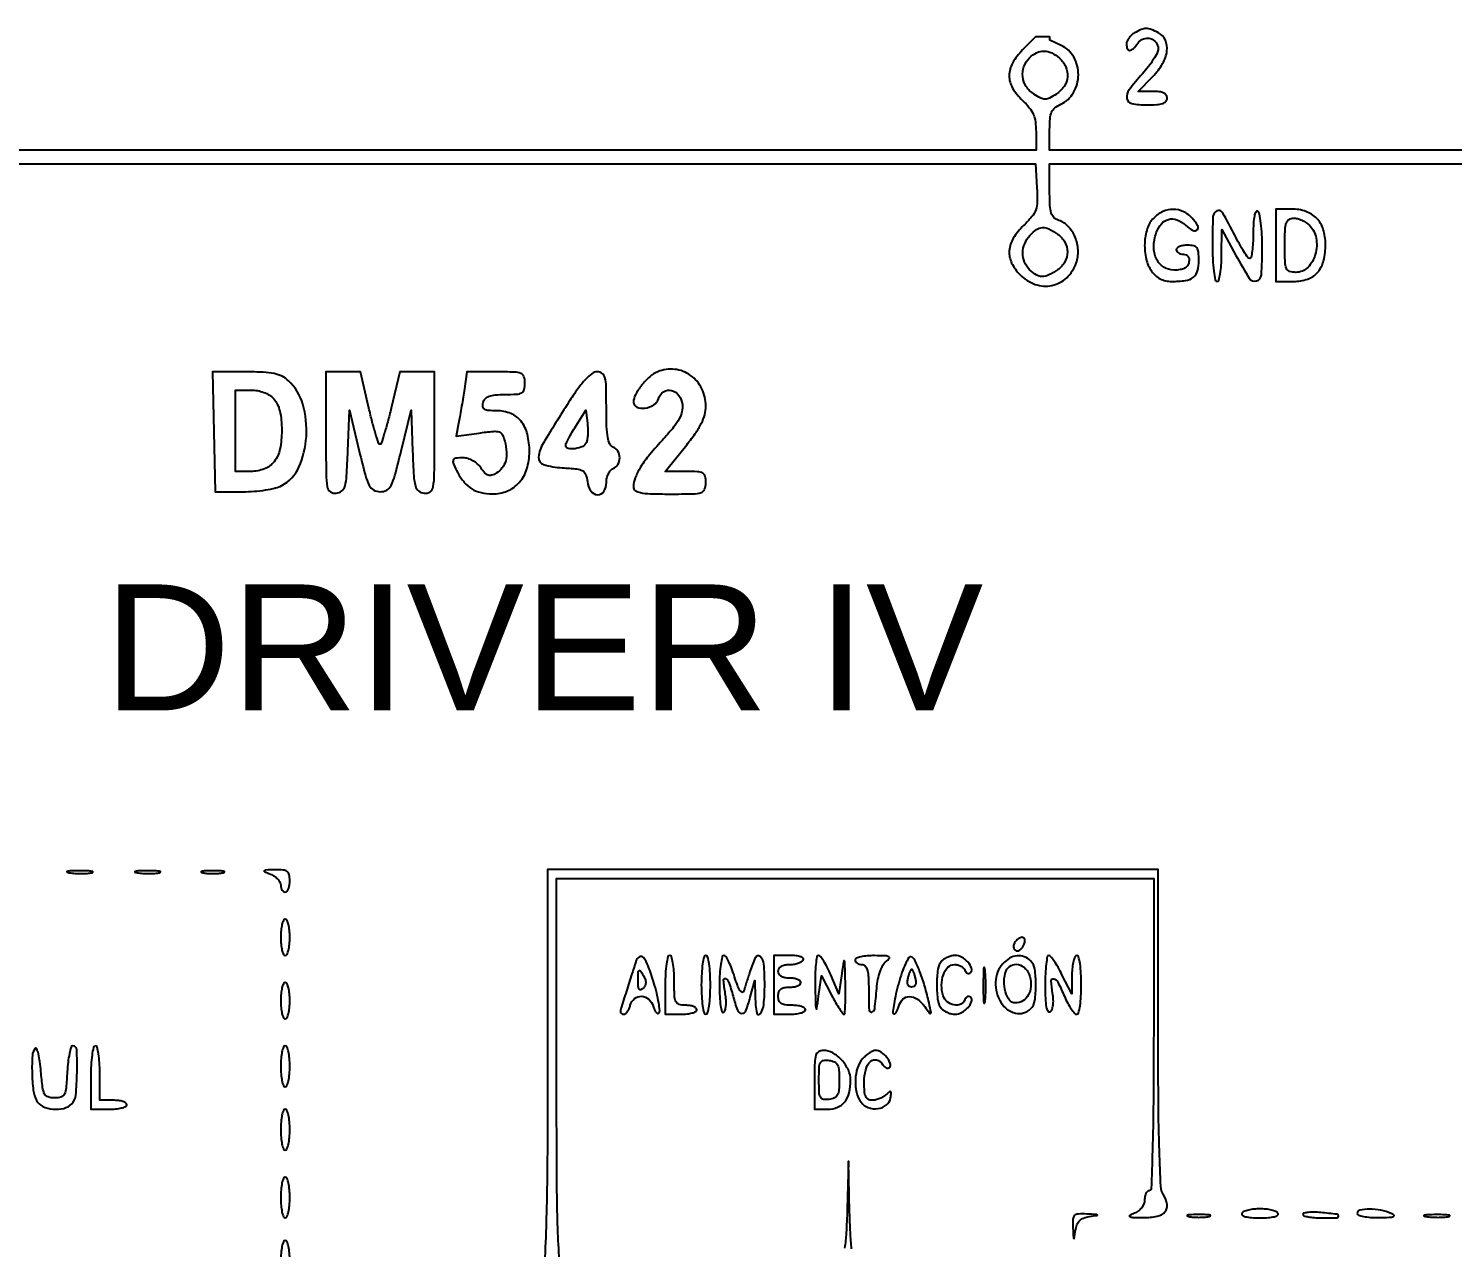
# Model space of a CAD drawing. Header units: millimetres. Extents: x 357084 to 357504, y 509210 to 509507.
# Drawn here: x 357335.46 to 357359.11, y 509455.09 to 509475.32 of the extents above; entities that cross this region are included whole.
import ezdxf

# ---------------------------------------------------------------- set-up
doc = ezdxf.new("R2010")
doc.units = ezdxf.units.MM
doc.styles.get("Standard").update_dxf_attribs({"font": 'arial.ttf'})

msp = doc.modelspace()

# ---------------------------------------------------------------- linework, layer by layer
msp.add_line((357352.189, 509475.185), (357352.419, 509475.185))
for points in [[(357353.826, 509475.246, 0.055942), (357353.775, 509475.209, 0.050884), (357353.733, 509475.16, 0.054217), (357353.704, 509475.108, 0.100292), (357353.694, 509475.061, 0.083831), (357353.708, 509474.982, 0.342828), (357353.746, 509474.957, 0.18138), (357353.804, 509474.985, 0.034233), (357353.882, 509475.076, -0.147038), (357353.976, 509475.148, -0.158345), (357354.092, 509475.153, -0.165931), (357354.184, 509475.089, -0.161471), (357354.22, 509474.982, -0.118689), (357354.204, 509474.916, -0.022847), (357354.143, 509474.808, -0.023163), (357354.058, 509474.687, -0.019542), (357353.957, 509474.566, 0.021853), (357353.737, 509474.3, 0.200601), (357353.7, 509474.158, 0.320917), (357353.781, 509474.074, 0.046052), (357354.032, 509474.05, 0.016668), (357354.195, 509474.056, 0.063857), (357354.295, 509474.076, 0.12648), (357354.35, 509474.111, 0.188641), (357354.37, 509474.163, 0.156845), (357354.354, 509474.213, 0.128116), (357354.311, 509474.248, 0.079908), (357354.238, 509474.269, 0.02997), (357354.13, 509474.276), (357353.89, 509474.276), (357354.13, 509474.523, 0.059425), (357354.293, 509474.737, 0.100981), (357354.366, 509474.949, 0.138599), (357354.339, 509475.126, 0.16608), (357354.225, 509475.249, 0.02898), (357354.106, 509475.304, 0.096286), (357354.022, 509475.32, 0.098711), (357353.939, 509475.303, 0.031359)], [(357352.581, 509474.827, -0.105264), (357352.685, 509474.683, -0.125679), (357352.713, 509474.518, -0.12476), (357352.658, 509474.359, -0.102837), (357352.53, 509474.231, -0.024542), (357352.415, 509474.164, -0.121059), (357352.342, 509474.146, -0.121059), (357352.27, 509474.164, -0.024542), (357352.155, 509474.231, -0.10464), (357352.03, 509474.357, -0.115118), (357351.972, 509474.518, -0.116628), (357351.992, 509474.687, -0.109496), (357352.085, 509474.834, -0.081006), (357352.202, 509474.918, -0.119245), (357352.325, 509474.946, -0.113189), (357352.452, 509474.915, -0.068122)], [(357354.145, 509472.173, 0.120889), (357354.039, 509471.999, 0.066738), (357353.996, 509471.752, 0.065138), (357354.02, 509471.494, 0.097419), (357354.111, 509471.289, 0.061584), (357354.175, 509471.218, 0.062001), (357354.254, 509471.165, 0.060882), (357354.345, 509471.133, 0.055769), (357354.443, 509471.122, 0.033276), (357354.674, 509471.137, 0.130673), (357354.805, 509471.191, 0.167029), (357354.873, 509471.295, 0.064085), (357354.896, 509471.468, 0.022931), (357354.889, 509471.61, 0.136666), (357354.863, 509471.678, 0.186049), (357354.81, 509471.712, 0.050044), (357354.708, 509471.723, 0.038131), (357354.636, 509471.717, 0.057076), (357354.575, 509471.7, 0.074992), (357354.534, 509471.676, 0.226478), (357354.52, 509471.647, 0.154938), (357354.529, 509471.619, 0.097747), (357354.555, 509471.594, 0.080104), (357354.593, 509471.578, 0.06169), (357354.638, 509471.572, -0.099527), (357354.685, 509471.563, -0.140654), (357354.718, 509471.537, -0.127566), (357354.733, 509471.495, -0.074582), (357354.731, 509471.441, -0.111601), (357354.706, 509471.383, -0.112544), (357354.658, 509471.341, -0.08406), (357354.585, 509471.317, -0.038078), (357354.483, 509471.309, -0.142285), (357354.31, 509471.36, -0.140962), (357354.19, 509471.495, -0.11665), (357354.146, 509471.697, -0.07991), (357354.188, 509471.928, -0.090525), (357354.273, 509472.077, -0.155666), (357354.392, 509472.152, -0.156745), (357354.532, 509472.144, -0.092121), (357354.676, 509472.055, 0.052207), (357354.799, 509471.966, 0.353643), (357354.867, 509471.976, 0.329288), (357354.875, 509472.049, 0.050343), (357354.783, 509472.173, 0.099172), (357354.639, 509472.279, 0.110223), (357354.471, 509472.317, 0.107314), (357354.299, 509472.28, 0.089865)], [(357355.121, 509471.729, 0.010478), (357355.126, 509471.486, 0.020296), (357355.142, 509471.292, 0.016788), (357355.165, 509471.147, 0.359532), (357355.196, 509471.122, 0.335314), (357355.226, 509471.144, 0.025001), (357355.25, 509471.249, 0.026666), (357355.267, 509471.388, 0.016354), (357355.273, 509471.554), (357355.275, 509471.985), (357355.509, 509471.554, 0.016804), (357355.732, 509471.174, 0.333865), (357355.851, 509471.129, 0.316124), (357355.933, 509471.231, 0.015908), (357355.947, 509471.681, 0.012539), (357355.942, 509471.898, 0.018327), (357355.925, 509472.089, 0.014001), (357355.902, 509472.242, 0.21256), (357355.872, 509472.286, 0.439638), (357355.841, 509472.277, 0.067066), (357355.817, 509472.208, 0.036506), (357355.802, 509472.087, 0.013434), (357355.797, 509471.915, -0.012677), (357355.793, 509471.755, -0.021172), (357355.78, 509471.621, -0.016728), (357355.763, 509471.518, -0.376088), (357355.741, 509471.501, -0.225384), (357355.71, 509471.518, -0.010577), (357355.644, 509471.617, -0.015714), (357355.568, 509471.743, -0.010475), (357355.49, 509471.891, 0.013236), (357355.29, 509472.263, 0.3841), (357355.196, 509472.294, 0.286192), (357355.13, 509472.198, 0.010039)], [(357356.172, 509471.723), (357356.172, 509471.122), (357356.468, 509471.122, 0.082629), (357356.702, 509471.161, 0.133735), (357356.868, 509471.273, 0.119478), (357356.966, 509471.465, 0.058463), (357356.998, 509471.739, 0.077548), (357356.96, 509471.984, 0.114918), (357356.85, 509472.169, 0.117665), (357356.671, 509472.283, 0.08396), (357356.435, 509472.323), (357356.172, 509472.323)], [(357352.551, 509471.906, -0.113622), (357352.67, 509471.774, -0.127494), (357352.712, 509471.61, -0.127494), (357352.67, 509471.445, -0.113622), (357352.551, 509471.314, -0.039632), (357352.407, 509471.229, -0.114228), (357352.295, 509471.203, -0.133388), (357352.193, 509471.231, -0.063235), (357352.085, 509471.315, -0.10024), (357352.001, 509471.442, -0.099518), (357351.972, 509471.593, -0.095846), (357352.004, 509471.747, -0.085798), (357352.091, 509471.886, -0.054337), (357352.2, 509471.982, -0.144416), (357352.297, 509472.016, -0.126875), (357352.405, 509471.993, -0.037671)], [(357356.73, 509472.055, -0.152978), (357356.843, 509471.84, -0.114266), (357356.829, 509471.571, -0.125547), (357356.703, 509471.354, -0.201234), (357356.508, 509471.272, -0.075608), (357356.402, 509471.288, -0.223398), (357356.349, 509471.336, -0.090289), (357356.327, 509471.441, -0.007401), (357356.323, 509471.723, -0.00868), (357356.327, 509471.979, -0.06918), (357356.347, 509472.096, -0.180483), (357356.392, 509472.152, -0.137241), (357356.467, 509472.173, -0.066533), (357356.531, 509472.165, -0.039086), (357356.604, 509472.138, -0.038394), (357356.674, 509472.1, -0.052522)], [(357345.911, 509469.622, 0.08298), (357345.778, 509469.539, 0.044227), (357345.643, 509469.397, 0.044258), (357345.541, 509469.241, 0.124068), (357345.509, 509469.115, 0.30464), (357345.563, 509469.035, 0.132904), (357345.696, 509469.018, 0.103218), (357345.844, 509469.072, 0.179774), (357345.923, 509469.174, -0.169142), (357346.009, 509469.288, -0.210765), (357346.139, 509469.312, -0.177059), (357346.261, 509469.23, -0.130085), (357346.321, 509469.077, -0.086391), (357346.314, 509468.959, -0.067944), (357346.268, 509468.84, -0.046026), (357346.174, 509468.7, -0.015482), (357346.012, 509468.514, 0.013723), (357345.779, 509468.248, 0.033281), (357345.626, 509468.037, 0.046002), (357345.537, 509467.861, 0.094125), (357345.509, 509467.71, 0.243751), (357345.539, 509467.651, 0.105683), (357345.623, 509467.615, 0.041637), (357345.788, 509467.597, 0.006706), (357346.11, 509467.592, 0.004478), (357346.501, 509467.596, 0.071364), (357346.631, 509467.617, 0.227396), (357346.69, 509467.671, 0.093656), (357346.71, 509467.78, 0.058762), (357346.698, 509467.886, 0.210531), (357346.658, 509467.939, 0.114365), (357346.573, 509467.963, 0.012634), (357346.372, 509467.968), (357346.033, 509467.968), (357346.372, 509468.384, 0.015495), (357346.533, 509468.596, 0.037994), (357346.635, 509468.763, 0.051219), (357346.691, 509468.909, 0.066336), (357346.71, 509469.051, 0.1141), (357346.643, 509469.341, 0.124673), (357346.457, 509469.562, 0.128652), (357346.193, 509469.662, 0.125809)], [(357338.541, 509468.625), (357338.562, 509467.63), (357339.021, 509467.63, 0.019728), (357339.21, 509467.638, 0.019149), (357339.401, 509467.66, 0.019464), (357339.566, 509467.693, 0.064447), (357339.67, 509467.732, 0.167319), (357339.953, 509468.037, 0.088437), (357340.077, 509468.545, 0.085272), (357340.019, 509469.082, 0.13683), (357339.78, 509469.473, 0.073799), (357339.674, 509469.547, 0.062926), (357339.545, 509469.591, 0.040049), (357339.362, 509469.613, 0.010971), (357339.072, 509469.62), (357338.521, 509469.62)], [(357340.402, 509468.601, 0.002097), (357340.405, 509467.924, 0.039976), (357340.424, 509467.714, 0.194335), (357340.476, 509467.63, 0.196445), (357340.571, 509467.606, 0.132229), (357340.666, 509467.646, 0.159425), (357340.719, 509467.726, 0.053578), (357340.746, 509467.89, 0.00479), (357340.766, 509468.306), (357340.792, 509468.982), (357340.955, 509468.306, 0.005545), (357341.058, 509467.899, 0.054065), (357341.122, 509467.734, 0.14754), (357341.196, 509467.658, 0.128016), (357341.303, 509467.63, 0.128016), (357341.411, 509467.658, 0.14754), (357341.485, 509467.734, 0.054065), (357341.548, 509467.899, 0.005545), (357341.651, 509468.306), (357341.815, 509468.982), (357341.841, 509468.306, 0.00479), (357341.861, 509467.89, 0.053578), (357341.888, 509467.726, 0.159425), (357341.941, 509467.646, 0.132229), (357342.036, 509467.606, 0.196445), (357342.131, 509467.63, 0.194335), (357342.183, 509467.714, 0.039976), (357342.202, 509467.924, 0.002097), (357342.205, 509468.601), (357342.205, 509469.62), (357341.917, 509469.62), (357341.63, 509469.62), (357341.487, 509469.019, -0.006675), (357341.428, 509468.789, -0.010815), (357341.372, 509468.595, -0.004721), (357341.32, 509468.434, -0.322552), (357341.298, 509468.418, -0.324993), (357341.276, 509468.434, -0.004761), (357341.226, 509468.595, -0.010873), (357341.172, 509468.789, -0.006705), (357341.116, 509469.019), (357340.978, 509469.62), (357340.69, 509469.62), (357340.402, 509469.62)], [(357342.695, 509469.301, -0.002298), (357342.674, 509469.163, -0.00176), (357342.649, 509469.012, -0.001779), (357342.625, 509468.871, -0.004214), (357342.606, 509468.767), (357342.565, 509468.552), (357342.945, 509468.605, -0.009528), (357343.182, 509468.633, -0.102082), (357343.277, 509468.622, -0.200968), (357343.332, 509468.576, -0.055867), (357343.372, 509468.468, -0.044191), (357343.401, 509468.288, -0.082913), (357343.387, 509468.141, -0.100211), (357343.329, 509468.026, -0.09244), (357343.23, 509467.938, -0.056662), (357343.154, 509467.903, -0.161712), (357343.096, 509467.904, -0.130658), (357343.043, 509467.939, -0.031892), (357342.977, 509468.024, 0.061463), (357342.919, 509468.09, 0.051524), (357342.844, 509468.144, 0.053011), (357342.762, 509468.181, 0.077825), (357342.684, 509468.193, 0.029401), (357342.557, 509468.186, 0.282708), (357342.516, 509468.154, 0.19754), (357342.519, 509468.093, 0.015108), (357342.592, 509467.944, 0.052695), (357342.699, 509467.786, 0.081022), (357342.824, 509467.679, 0.081287), (357342.977, 509467.617, 0.053389), (357343.165, 509467.595, 0.10097), (357343.415, 509467.643, 0.114413), (357343.612, 509467.784, 0.105535), (357343.738, 509468.009, 0.075562), (357343.782, 509468.294, 0.059167), (357343.747, 509468.586, 0.109691), (357343.642, 509468.8, 0.127832), (357343.471, 509468.928, 0.097511), (357343.239, 509468.974, -0.018183), (357343.101, 509468.979, -0.117006), (357343.034, 509469, -0.233249), (357343.008, 509469.041, -0.093102), (357343.013, 509469.109, -0.121959), (357343.048, 509469.174, -0.119178), (357343.11, 509469.216, -0.070017), (357343.212, 509469.238, -0.018875), (357343.377, 509469.244, 0.013387), (357343.572, 509469.25, 0.11672), (357343.655, 509469.274, 0.20847), (357343.694, 509469.327, 0.057656), (357343.706, 509469.432, 0.07702), (357343.69, 509469.54, 0.226657), (357343.64, 509469.594, 0.086634), (357343.53, 509469.616, 0.006522), (357343.225, 509469.62), (357342.743, 509469.62)], [(357344.432, 509469.113, 0.005991), (357344.012, 509468.44, 0.112609), (357343.934, 509468.205, 0.359649), (357344.017, 509468.082, 0.057485), (357344.326, 509468.028, -0.011259), (357344.565, 509468.009, -0.100087), (357344.665, 509467.978, -0.183206), (357344.716, 509467.917, -0.057535), (357344.744, 509467.799, 0.120203), (357344.801, 509467.644, 0.235597), (357344.913, 509467.58, 0.275454), (357345.017, 509467.635, 0.137826), (357345.058, 509467.782, -0.055002), (357345.067, 509467.858, -0.057561), (357345.091, 509467.929, -0.06413), (357345.128, 509467.985, -0.125259), (357345.171, 509468.016, 0.17019), (357345.25, 509468.083, 0.133304), (357345.28, 509468.193, 0.133304), (357345.25, 509468.303, 0.17019), (357345.171, 509468.37, -0.196231), (357345.116, 509468.422, -0.064281), (357345.082, 509468.531, -0.034962), (357345.063, 509468.712, -0.008188), (357345.058, 509469.017, 0.005304), (357345.054, 509469.379, 0.055961), (357345.035, 509469.526, 0.177311), (357344.989, 509469.594, 0.157283), (357344.908, 509469.62, 0.159378), (357344.821, 509469.592, 0.046318), (357344.715, 509469.497, 0.033041), (357344.588, 509469.343, 0.012864)], [(357339.536, 509469.173, -0.074037), (357339.595, 509469.084, -0.048467), (357339.636, 509468.968, -0.03942), (357339.661, 509468.823, -0.022163), (357339.669, 509468.644, -0.048624), (357339.639, 509468.337, -0.115191), (357339.545, 509468.129, -0.141013), (357339.384, 509468.01, -0.089577), (357339.152, 509467.968), (357338.9, 509467.968), (357338.9, 509468.644), (357338.9, 509469.319), (357339.152, 509469.319, -0.044361), (357339.264, 509469.309, -0.047018), (357339.371, 509469.28, -0.049954), (357339.464, 509469.233, -0.067683)], [(357344.728, 509468.45, -0.195608), (357344.666, 509468.383, -0.07215), (357344.54, 509468.345, -0.086782), (357344.424, 509468.349, -0.357436), (357344.383, 509468.4, -0.110892), (357344.391, 509468.434, -0.009191), (357344.432, 509468.517, -0.011923), (357344.486, 509468.614, -0.008912), (357344.55, 509468.719), (357344.718, 509468.982), (357344.743, 509468.769, -0.021874), (357344.75, 509468.679, -0.020005), (357344.749, 509468.587, -0.020466), (357344.742, 509468.505, -0.05944)], [(357336.142, 509461.305, 0.022548), (357336.233, 509461.296, 0.015659), (357336.338, 509461.293, 0.015827), (357336.438, 509461.296, 0.031163), (357336.517, 509461.306, 0.248898), (357336.532, 509461.318, 0.49082), (357336.525, 509461.329, 0.030832), (357336.445, 509461.336, 0.00738), (357336.31, 509461.338, 0.006817), (357336.175, 509461.336, 0.040183), (357336.105, 509461.328, 0.720633), (357336.104, 509461.317, 0.075924)], [(357337.268, 509461.305, 0.022548), (357337.36, 509461.296, 0.015659), (357337.464, 509461.293, 0.015827), (357337.564, 509461.296, 0.031163), (357337.644, 509461.306, 0.248898), (357337.658, 509461.318, 0.49082), (357337.652, 509461.329, 0.030832), (357337.571, 509461.336, 0.00738), (357337.436, 509461.338, 0.006817), (357337.302, 509461.336, 0.040183), (357337.232, 509461.328, 0.720633), (357337.23, 509461.317, 0.075924)], [(357338.356, 509461.306, 0.029693), (357338.433, 509461.296, 0.017887), (357338.525, 509461.293, 0.017887), (357338.617, 509461.296, 0.029693), (357338.694, 509461.306, 0.142433), (357338.717, 509461.318, 0.611425), (357338.714, 509461.329, 0.039503), (357338.646, 509461.337, 0.008087), (357338.525, 509461.339, 0.008087), (357338.404, 509461.337, 0.039503), (357338.336, 509461.329, 0.611425), (357338.333, 509461.318, 0.142433)], [(357339.482, 509461.282, -0.05432), (357339.547, 509461.247, -0.056546), (357339.602, 509461.2, -0.062859), (357339.639, 509461.148, -0.124258), (357339.651, 509461.099, 0.063424), (357339.657, 509461.055, 0.081398), (357339.673, 509461.018, 0.098417), (357339.698, 509460.993, 0.151176), (357339.726, 509460.984, 0.226478), (357339.755, 509460.998, 0.074992), (357339.779, 509461.039, 0.057076), (357339.796, 509461.1, 0.038131), (357339.802, 509461.172, 0.047982), (357339.792, 509461.273, 0.186024), (357339.759, 509461.326, 0.14218), (357339.693, 509461.351, 0.024478), (357339.557, 509461.355, 0.003296), (357339.405, 509461.351, 0.186193), (357339.379, 509461.34, 0.532672), (357339.382, 509461.324, 0.008153)], [(357339.651, 509460.233, 0.023598), (357339.657, 509460.118, 0.037669), (357339.673, 509460.021, 0.04382), (357339.697, 509459.951, 0.295869), (357339.726, 509459.933, 0.295869), (357339.756, 509459.951, 0.04382), (357339.779, 509460.021, 0.037669), (357339.796, 509460.118, 0.023598), (357339.802, 509460.233, 0.023598), (357339.796, 509460.348, 0.037669), (357339.779, 509460.445, 0.04382), (357339.756, 509460.514, 0.295869), (357339.726, 509460.533, 0.295869), (357339.697, 509460.514, 0.04382), (357339.673, 509460.445, 0.037669), (357339.657, 509460.348, 0.023598)], [(357351.867, 509460.183, 0.091378), (357351.829, 509460.127, 0.130128), (357351.819, 509460.068, 0.180985), (357351.84, 509460.025, 0.191777), (357351.884, 509460.008, 0.13875), (357351.913, 509460.016, 0.061199), (357351.944, 509460.041, 0.053891), (357351.973, 509460.077, 0.048303), (357351.994, 509460.12, 0.096999), (357352.006, 509460.189, 0.280386), (357351.981, 509460.229, 0.235886), (357351.93, 509460.228, 0.0791)], [(357345.55, 509459.839, -0.002418), (357345.533, 509459.782, -0.000326), (357345.495, 509459.664, -0.000376), (357345.45, 509459.523, -0.000317), (357345.403, 509459.375, 0.001596), (357345.309, 509459.081, 0.044912), (357345.292, 509459.003, 0.278017), (357345.307, 509458.97, 0.154065), (357345.35, 509458.956, 0.181596), (357345.378, 509458.967, 0.059916), (357345.408, 509459, 0.050447), (357345.436, 509459.049, 0.038887), (357345.455, 509459.106, -0.160335), (357345.526, 509459.216, -0.181942), (357345.645, 509459.255, -0.173531), (357345.764, 509459.207, -0.147796), (357345.835, 509459.091, 0.036107), (357345.855, 509459.031, 0.075891), (357345.881, 509458.989, 0.142813), (357345.907, 509458.972, 0.27828), (357345.931, 509458.978, 0.226606), (357345.945, 509459.019, 0.014829), (357345.928, 509459.147, 0.019195), (357345.895, 509459.305, 0.012987), (357345.847, 509459.481, 0.016073), (357345.753, 509459.759, 0.083819), (357345.673, 509459.897, 0.366226), (357345.606, 509459.909, 0.188974)], [(357346.034, 509459.444), (357346.034, 509458.956), (357346.297, 509458.956, 0.027026), (357346.398, 509458.962, 0.042582), (357346.483, 509458.978, 0.052312), (357346.543, 509459.002, 0.277684), (357346.56, 509459.031, 0.226478), (357346.546, 509459.06, 0.074992), (357346.505, 509459.084, 0.057076), (357346.444, 509459.101, 0.038131), (357346.372, 509459.106, -0.067911), (357346.265, 509459.121, -0.221767), (357346.212, 509459.167, -0.098356), (357346.189, 509459.264, -0.008616), (357346.185, 509459.519, 0.017105), (357346.179, 509459.678, 0.027868), (357346.163, 509459.811, 0.026982), (357346.139, 509459.911, 0.332234), (357346.11, 509459.933, 0.345347), (357346.079, 509459.909, 0.022017), (357346.056, 509459.792, 0.024301), (357346.04, 509459.635, 0.013867)], [(357346.635, 509459.444, 0.013867), (357346.641, 509459.254, 0.024301), (357346.657, 509459.097, 0.022017), (357346.68, 509458.98, 0.345347), (357346.71, 509458.956, 0.345347), (357346.74, 509458.98, 0.022017), (357346.764, 509459.097, 0.024301), (357346.78, 509459.254, 0.013867), (357346.785, 509459.444, 0.013867), (357346.78, 509459.635, 0.024301), (357346.764, 509459.792, 0.022017), (357346.74, 509459.909, 0.345347), (357346.71, 509459.933, 0.345347), (357346.68, 509459.909, 0.022017), (357346.657, 509459.792, 0.024301), (357346.641, 509459.635, 0.013867)], [(357346.936, 509459.44, 0.012165), (357346.94, 509459.246, 0.026571), (357346.955, 509459.099, 0.033923), (357346.977, 509459.002, 0.493524), (357347.006, 509458.991, 0.194891), (357347.03, 509459.024, 0.039173), (357347.043, 509459.098, 0.036053), (357347.045, 509459.192, 0.026863), (357347.033, 509459.296, -0.015091), (357347.004, 509459.52, -0.535895), (357347.038, 509459.549, -0.245823), (357347.09, 509459.497, -0.011776), (357347.161, 509459.257, 0.022751), (357347.235, 509459.023, 0.295974), (357347.305, 509458.971, 0.329916), (357347.374, 509459.015, 0.025567), (357347.446, 509459.238), (357347.521, 509459.519), (357347.529, 509459.238, 0.035187), (357347.554, 509458.978, 0.660453), (357347.613, 509458.964, 0.138594), (357347.672, 509459.12, 0.021935), (357347.687, 509459.451, 0.019322), (357347.673, 509459.79, 0.196321), (357347.612, 509459.913, 0.494513), (357347.532, 509459.897, 0.039314), (357347.441, 509459.665, -0.001941), (357347.413, 509459.572, -0.001727), (357347.382, 509459.476, -0.001733), (357347.354, 509459.39, -0.005351), (357347.335, 509459.332, -0.440264), (357347.31, 509459.321, -0.152233), (357347.276, 509459.351, -0.046844), (357347.234, 509459.439, -0.015526), (357347.188, 509459.576, 0.017548), (357347.142, 509459.712, 0.026342), (357347.091, 509459.828, 0.024345), (357347.043, 509459.914, 0.257098), (357347.008, 509459.933, 0.350381), (357346.98, 509459.91, 0.018991), (357346.957, 509459.788, 0.022811), (357346.941, 509459.629, 0.013891)], [(357347.837, 509459.444), (357347.837, 509458.956), (357348.1, 509458.956, 0.027026), (357348.2, 509458.962, 0.042582), (357348.285, 509458.978, 0.052312), (357348.345, 509459.002, 0.277684), (357348.362, 509459.031, 0.254951), (357348.347, 509459.06, 0.06271), (357348.296, 509459.084, 0.048861), (357348.223, 509459.101, 0.031626), (357348.137, 509459.106, -0.030703), (357348.024, 509459.113, -0.116834), (357347.959, 509459.138, -0.166173), (357347.924, 509459.183, -0.081208), (357347.912, 509459.257, -0.07578), (357347.923, 509459.327, -0.149477), (357347.954, 509459.373, -0.124434), (357348.011, 509459.399, -0.044917), (357348.1, 509459.407, 0.038131), (357348.171, 509459.412, 0.057076), (357348.232, 509459.429, 0.074992), (357348.274, 509459.453, 0.226478), (357348.287, 509459.482, 0.226478), (357348.274, 509459.511, 0.074992), (357348.232, 509459.535, 0.057076), (357348.171, 509459.552, 0.038131), (357348.1, 509459.557, -0.04716), (357348.021, 509459.564, -0.088208), (357347.962, 509459.587, -0.118484), (357347.925, 509459.623, -0.140575), (357347.912, 509459.67, -0.1393), (357347.925, 509459.716, -0.117066), (357347.961, 509459.752, -0.088683), (357348.019, 509459.775, -0.049343), (357348.095, 509459.782, 0.037634), (357348.169, 509459.788, 0.041396), (357348.238, 509459.804, 0.045439), (357348.294, 509459.829, 0.130646), (357348.325, 509459.857, 0.336396), (357348.322, 509459.887, 0.125298), (357348.284, 509459.912, 0.059005), (357348.21, 509459.928, 0.023007), (357348.104, 509459.933), (357347.837, 509459.933)], [(357348.524, 509459.426, 0.00093), (357348.532, 509459.1, 0.07576), (357348.541, 509459.05, 0.785879), (357348.552, 509459.051, 0.003179), (357348.581, 509459.257), (357348.628, 509459.595), (357348.797, 509459.275, 0.008237), (357348.864, 509459.153, 0.012755), (357348.927, 509459.05, 0.007033), (357348.982, 509458.967, 0.247671), (357349.002, 509458.956, 0.394374), (357349.016, 509458.97, 0.004859), (357349.024, 509459.105, 0.011096), (357349.029, 509459.269, 0.00666), (357349.027, 509459.463, 0.000893), (357349.019, 509459.794, 0.078706), (357349.01, 509459.842, 0.778894), (357348.999, 509459.841, 0.003033), (357348.967, 509459.632), (357348.919, 509459.294), (357348.783, 509459.613, 0.016589), (357348.726, 509459.736, 0.024293), (357348.667, 509459.839, 0.021622), (357348.613, 509459.916, 0.233528), (357348.58, 509459.933, 0.364653), (357348.554, 509459.911, 0.015688), (357348.536, 509459.784, 0.020512), (357348.524, 509459.62, 0.012397)], [(357349.188, 509459.857, 0.148195), (357349.197, 509459.829, 0.098894), (357349.222, 509459.804, 0.082425), (357349.258, 509459.788, 0.064853), (357349.301, 509459.782, -0.215034), (357349.355, 509459.758, -0.116723), (357349.39, 509459.693, -0.053167), (357349.409, 509459.57, -0.011576), (357349.414, 509459.357, 0.009117), (357349.42, 509459.028, 0.468008), (357349.464, 509458.994, 0.319587), (357349.513, 509459.047, 0.008321), (357349.547, 509459.386, -0.026408), (357349.567, 509459.536, -0.036098), (357349.603, 509459.667, -0.041498), (357349.648, 509459.771, -0.105683), (357349.702, 509459.832, 0.059628), (357349.754, 509459.883, 0.478963), (357349.748, 509459.911, 0.108361), (357349.688, 509459.926, 0.00681), (357349.508, 509459.93, 0.022194), (357349.385, 509459.926, 0.035693), (357349.282, 509459.91, 0.040441), (357349.208, 509459.886, 0.305269)], [(357349.912, 509459.474, 0.010432), (357349.866, 509459.294, 0.015733), (357349.834, 509459.135, 0.010496), (357349.815, 509459.004, 0.231491), (357349.827, 509458.969, 0.333342), (357349.847, 509458.966, 0.113327), (357349.87, 509458.987, 0.060976), (357349.894, 509459.03, 0.029609), (357349.914, 509459.091, -0.137923), (357349.981, 509459.207, -0.196062), (357350.091, 509459.251, -0.153926), (357350.222, 509459.208, -0.082632), (357350.343, 509459.088, 0.002781), (357350.428, 509458.971, 0.421946), (357350.442, 509458.969, 0.286343), (357350.449, 509458.986, 0.002034), (357350.415, 509459.144, 0.017143), (357350.346, 509459.419, 0.022872), (357350.263, 509459.663, 0.019782), (357350.179, 509459.855, 0.201957), (357350.115, 509459.911, 0.35459), (357350.079, 509459.898, 0.023508), (357350.025, 509459.793, 0.025621), (357349.966, 509459.65, 0.015466)], [(357350.186, 509459.557, -0.048265), (357350.197, 509459.494, -0.11018), (357350.189, 509459.447, -0.159863), (357350.165, 509459.418, -0.141083), (357350.127, 509459.407, -0.141083), (357350.089, 509459.418, -0.159863), (357350.065, 509459.447, -0.11018), (357350.058, 509459.494, -0.048265), (357350.068, 509459.557, -0.011694), (357350.084, 509459.615, -0.018384), (357350.101, 509459.663, -0.012941), (357350.118, 509459.701, -0.293778), (357350.127, 509459.707, -0.293778), (357350.137, 509459.701, -0.012941), (357350.153, 509459.663, -0.018384), (357350.17, 509459.615, -0.011694)], [(357350.63, 509459.842, 0.161292), (357350.562, 509459.706, 0.036451), (357350.543, 509459.444, 0.036451), (357350.562, 509459.183, 0.161292), (357350.63, 509459.046, 0.058676), (357350.674, 509459.012, 0.038987), (357350.731, 509458.983, 0.039045), (357350.792, 509458.963, 0.059819), (357350.846, 509458.956, 0.128531), (357350.957, 509458.985, 0.080699), (357351.063, 509459.069, 0.099553), (357351.122, 509459.167, 0.298807), (357351.104, 509459.24, 0.131406), (357351.079, 509459.253, 0.15914), (357351.053, 509459.251, 0.130241), (357351.029, 509459.232, 0.076562), (357351.012, 509459.2, -0.202024), (357350.943, 509459.126, -0.151124), (357350.831, 509459.111, -0.130617), (357350.718, 509459.163, -0.144593), (357350.651, 509459.262, -0.077565), (357350.624, 509459.441, -0.084882), (357350.654, 509459.613, -0.106046), (357350.73, 509459.737, -0.204576), (357350.836, 509459.782, -0.06117), (357350.893, 509459.775, -0.06146), (357350.946, 509459.755, -0.067454), (357350.988, 509459.724, -0.117653), (357351.012, 509459.688, 0.076562), (357351.029, 509459.657, 0.130241), (357351.053, 509459.638, 0.15914), (357351.079, 509459.636, 0.131406), (357351.104, 509459.649, 0.298807), (357351.122, 509459.721, 0.099553), (357351.063, 509459.82, 0.080699), (357350.957, 509459.904, 0.128531), (357350.846, 509459.933, 0.059819), (357350.792, 509459.926, 0.039045), (357350.731, 509459.906, 0.038987), (357350.674, 509459.877, 0.058676)], [(357351.316, 509459.444, 0.004873), (357351.317, 509459.256, 0.021409), (357351.324, 509459.144, 0.613017), (357351.335, 509459.14, 0.180442), (357351.345, 509459.161, 0.02012), (357351.355, 509459.274, 0.010546), (357351.358, 509459.416, 0.010474), (357351.355, 509459.561, 0.015806), (357351.346, 509459.687, 0.062969), (357351.335, 509459.734, 0.78507), (357351.325, 509459.732, 0.026082), (357351.318, 509459.633, 0.004587)], [(357351.641, 509459.795, 0.180069), (357351.519, 509459.491, 0.144806), (357351.612, 509459.148, 0.197498), (357351.85, 509458.976, 0.261727), (357352.102, 509459.046, 0.161292), (357352.171, 509459.183, 0.036451), (357352.19, 509459.444, 0.036451), (357352.171, 509459.706, 0.161292), (357352.102, 509459.842, 0.105388), (357351.997, 509459.911, 0.117375), (357351.876, 509459.927, 0.107241), (357351.753, 509459.887, 0.076635)], [(357352.089, 509459.583, -0.077355), (357352.105, 509459.416, -0.111172), (357352.063, 509459.273, -0.132117), (357351.972, 509459.179, -0.135724), (357351.846, 509459.144, -0.236597), (357351.751, 509459.192, -0.091944), (357351.684, 509459.327, -0.075928), (357351.662, 509459.506, -0.084708), (357351.696, 509459.676, -0.183816), (357351.777, 509459.767, -0.179316), (357351.899, 509459.782, -0.148277), (357352.019, 509459.712, -0.126567)], [(357352.342, 509459.44, 0.009663), (357352.347, 509459.216, 0.037063), (357352.362, 509459.078, 0.087195), (357352.389, 509459.008, 0.419742), (357352.426, 509458.999, 0.16719), (357352.457, 509459.036, 0.054253), (357352.474, 509459.107, 0.044794), (357352.479, 509459.199, 0.029912), (357352.468, 509459.304, -0.023621), (357352.444, 509459.512, -0.506376), (357352.485, 509459.546, -0.220519), (357352.553, 509459.492, -0.014015), (357352.662, 509459.257, 0.019725), (357352.718, 509459.142, 0.028052), (357352.777, 509459.045, 0.02725), (357352.831, 509458.973, 0.218882), (357352.868, 509458.956, 0.344824), (357352.898, 509458.98, 0.022372), (357352.922, 509459.097, 0.024454), (357352.938, 509459.253, 0.013826), (357352.943, 509459.444, 0.013867), (357352.938, 509459.635, 0.024301), (357352.922, 509459.792, 0.022017), (357352.898, 509459.909, 0.345347), (357352.868, 509459.933, 0.300322), (357352.839, 509459.913, 0.039749), (357352.814, 509459.839, 0.035407), (357352.796, 509459.736, 0.022182), (357352.788, 509459.613), (357352.784, 509459.294), (357352.623, 509459.613, 0.014092), (357352.558, 509459.736, 0.020744), (357352.492, 509459.839, 0.016822), (357352.434, 509459.917, 0.228523), (357352.403, 509459.933, 0.363556), (357352.379, 509459.913, 0.013545), (357352.36, 509459.788, 0.018965), (357352.347, 509459.629, 0.011492)], [(357339.651, 509459.182, 0.023598), (357339.657, 509459.066, 0.037669), (357339.673, 509458.969, 0.04382), (357339.697, 509458.9, 0.295869), (357339.726, 509458.881, 0.295869), (357339.756, 509458.9, 0.04382), (357339.779, 509458.969, 0.037669), (357339.796, 509459.066, 0.023598), (357339.802, 509459.182, 0.023598), (357339.796, 509459.297, 0.037669), (357339.779, 509459.394, 0.04382), (357339.756, 509459.463, 0.295869), (357339.726, 509459.482, 0.295869), (357339.697, 509459.463, 0.04382), (357339.673, 509459.394, 0.037669), (357339.657, 509459.297, 0.023598)], [(357345.667, 509459.385, -0.113627), (357345.629, 509459.361, -0.358555), (357345.603, 509459.371, -0.117828), (357345.589, 509459.419, -0.016922), (357345.586, 509459.523, -0.006175), (357345.589, 509459.654, -0.18983), (357345.602, 509459.683, -0.471567), (357345.622, 509459.681, -0.016776), (357345.669, 509459.606, -0.04153), (357345.702, 509459.537, -0.092968), (357345.712, 509459.48, -0.112876), (357345.7, 509459.431, -0.081552)], [(357335.577, 509458.388, 0.182834), (357335.528, 509458.275, 0.020007), (357335.523, 509457.987, 0.024097), (357335.544, 509457.696, 0.09282), (357335.599, 509457.525, 0.16151), (357335.701, 509457.428, 0.086366), (357335.87, 509457.382, 0.083939), (357336.05, 509457.395, 0.137026), (357336.182, 509457.469, 0.175066), (357336.249, 509457.613, 0.018161), (357336.27, 509457.99, 0.014806), (357336.266, 509458.367, 0.402634), (357336.201, 509458.431, 0.327985), (357336.172, 509458.409, 0.022258), (357336.144, 509458.304, 0.025011), (357336.121, 509458.164, 0.015483), (357336.107, 509457.999, -0.008709), (357336.088, 509457.735, -0.091807), (357336.06, 509457.631, -0.207966), (357336.003, 509457.583, -0.074507), (357335.897, 509457.567, -0.078076), (357335.79, 509457.584, -0.198766), (357335.732, 509457.633, -0.088533), (357335.699, 509457.74, -0.008931), (357335.671, 509458.006, 0.013038), (357335.653, 509458.17, 0.025909), (357335.628, 509458.299, 0.033726), (357335.602, 509458.383, 0.542111)], [(357336.497, 509457.905), (357336.497, 509457.379), (357336.798, 509457.379, 0.023598), (357336.913, 509457.385, 0.037669), (357337.01, 509457.401, 0.04382), (357337.079, 509457.425, 0.295869), (357337.098, 509457.454, 0.254951), (357337.082, 509457.483, 0.06271), (357337.032, 509457.507, 0.048861), (357336.959, 509457.524, 0.031626), (357336.873, 509457.529), (357336.648, 509457.529), (357336.648, 509457.98, 0.015416), (357336.642, 509458.154, 0.025878), (357336.626, 509458.299, 0.024068), (357336.602, 509458.408, 0.339565), (357336.572, 509458.431, 0.350432), (357336.542, 509458.406, 0.020168), (357336.519, 509458.28, 0.022889), (357336.503, 509458.112, 0.01259)], [(357339.651, 509458.093, 0.020945), (357339.657, 509457.963, 0.033738), (357339.673, 509457.854, 0.036969), (357339.697, 509457.775, 0.31052), (357339.726, 509457.755, 0.31052), (357339.756, 509457.775, 0.036969), (357339.779, 509457.854, 0.033738), (357339.796, 509457.963, 0.020945), (357339.802, 509458.093, 0.020945), (357339.796, 509458.222, 0.033738), (357339.779, 509458.331, 0.036969), (357339.756, 509458.411, 0.31052), (357339.726, 509458.431, 0.31052), (357339.697, 509458.411, 0.036969), (357339.673, 509458.331, 0.033738), (357339.657, 509458.222, 0.020945)], [(357348.513, 509457.867), (357348.513, 509457.379), (357348.735, 509457.379, 0.098828), (357348.897, 509457.412, 0.128894), (357349.017, 509457.503, 0.109081), (357349.089, 509457.654, 0.057415), (357349.113, 509457.862, 0.109512), (357349.076, 509458.032, 0.07617), (357348.967, 509458.195, 0.07819), (357348.817, 509458.315, 0.130296), (357348.663, 509458.356, 0.134481), (357348.583, 509458.334, 0.186514), (357348.537, 509458.276, 0.067313), (357348.517, 509458.153, 0.007414)], [(357349.313, 509458.218, 0.10887), (357349.227, 509458.068, 0.066438), (357349.193, 509457.867, 0.065894), (357349.212, 509457.661, 0.101498), (357349.287, 509457.499, 0.147644), (357349.407, 509457.408, 0.12327), (357349.567, 509457.391, 0.133458), (357349.707, 509457.451, 0.183469), (357349.777, 509457.567, 0.014458), (357349.789, 509457.646, 0.259658), (357349.779, 509457.669, 0.352769), (357349.758, 509457.669, 0.020983), (357349.706, 509457.623, -0.057941), (357349.659, 509457.587, -0.037969), (357349.598, 509457.557, -0.037973), (357349.533, 509457.536, -0.058013), (357349.474, 509457.529, -0.121724), (357349.407, 509457.546, -0.168145), (357349.366, 509457.59, -0.087194), (357349.344, 509457.676, -0.018012), (357349.339, 509457.832, -0.063625), (357349.365, 509458.037, -0.138511), (357349.444, 509458.173, -0.268321), (357349.546, 509458.198, -0.185778), (357349.643, 509458.125, 0.059049), (357349.671, 509458.089, 0.093111), (357349.703, 509458.067, 0.126234), (357349.733, 509458.063, 0.175017), (357349.758, 509458.074, 0.298571), (357349.772, 509458.141, 0.077444), (357349.714, 509458.24, 0.069356), (357349.621, 509458.327, 0.153559), (357349.529, 509458.356, 0.105766), (357349.485, 509458.346, 0.036174), (357349.427, 509458.315, 0.03405), (357349.367, 509458.271, 0.033252)], [(357348.926, 509457.867, -0.019116), (357348.919, 509457.703, -0.101285), (357348.895, 509457.617, -0.164128), (357348.845, 509457.569, -0.074836), (357348.757, 509457.543, -0.071445), (357348.663, 509457.543, -0.241106), (357348.614, 509457.578, -0.10971), (357348.592, 509457.66, -0.010782), (357348.588, 509457.867, -0.010782), (357348.592, 509458.075, -0.10971), (357348.614, 509458.157, -0.241106), (357348.663, 509458.192, -0.071445), (357348.757, 509458.192, -0.074836), (357348.845, 509458.165, -0.164128), (357348.895, 509458.117, -0.101285), (357348.919, 509458.031, -0.019116)], [(357339.651, 509457.041, 0.020945), (357339.657, 509456.912, 0.033738), (357339.673, 509456.803, 0.036969), (357339.697, 509456.723, 0.31052), (357339.726, 509456.703, 0.31052), (357339.756, 509456.723, 0.036969), (357339.779, 509456.803, 0.033738), (357339.796, 509456.912, 0.020945), (357339.802, 509457.041, 0.020945), (357339.796, 509457.171, 0.033738), (357339.779, 509457.28, 0.036969), (357339.756, 509457.359, 0.31052), (357339.726, 509457.379, 0.31052), (357339.697, 509457.359, 0.036969), (357339.673, 509457.28, 0.033738), (357339.657, 509457.171, 0.020945)], [(357339.651, 509455.915, 0.020945), (357339.657, 509455.785, 0.033738), (357339.673, 509455.676, 0.036969), (357339.697, 509455.597, 0.31052), (357339.726, 509455.577, 0.31052), (357339.756, 509455.597, 0.036969), (357339.779, 509455.676, 0.033738), (357339.796, 509455.785, 0.020945), (357339.802, 509455.915, 0.020945), (357339.796, 509456.044, 0.033738), (357339.779, 509456.154, 0.036969), (357339.756, 509456.233, 0.31052), (357339.726, 509456.253, 0.31052), (357339.697, 509456.233, 0.036969), (357339.673, 509456.154, 0.033738), (357339.657, 509456.044, 0.020945)], [(357355.609, 509455.652, 0.400129), (357355.616, 509455.621, 0.089468), (357355.669, 509455.597, 0.044569), (357355.768, 509455.582, 0.016707), (357355.91, 509455.577, 0.016707), (357356.051, 509455.582, 0.044569), (357356.15, 509455.597, 0.089468), (357356.203, 509455.621, 0.400129), (357356.21, 509455.652, 0.158284), (357356.176, 509455.681, 0.036095), (357356.103, 509455.705, 0.033884), (357356.01, 509455.722, 0.02738), (357355.91, 509455.727, 0.02738), (357355.809, 509455.722, 0.033884), (357355.717, 509455.705, 0.036095), (357355.643, 509455.681, 0.158284)], [(357357.524, 509455.652, 0.320305), (357357.545, 509455.623, 0.034411), (357357.629, 509455.601, 0.032203), (357357.744, 509455.586, 0.019831), (357357.881, 509455.582, 0.006847), (357358.056, 509455.587, 0.071077), (357358.127, 509455.6, 0.560431), (357358.132, 509455.622, 0.091871), (357358.087, 509455.652, 0.057259), (357357.918, 509455.703, 0.044296), (357357.727, 509455.72, 0.046096), (357357.568, 509455.705, 0.361221)], [(357352.804, 509455.408, 0.001118), (357352.812, 509455.251, 0.185809), (357352.819, 509455.236, 0.612037), (357352.826, 509455.238, 0.001937), (357352.846, 509455.366, -0.052041), (357352.872, 509455.464, -0.106871), (357352.915, 509455.53, -0.106871), (357352.981, 509455.573, -0.052041), (357353.079, 509455.599, 0.001937), (357353.207, 509455.619, 0.612037), (357353.209, 509455.626, 0.185809), (357353.194, 509455.633, 0.001118), (357353.037, 509455.641, 0.022698), (357352.891, 509455.641, 0.187319), (357352.831, 509455.615, 0.187319), (357352.804, 509455.555, 0.022698)], [(357354.727, 509455.599, 0.029693), (357354.804, 509455.589, 0.017887), (357354.896, 509455.586, 0.017887), (357354.988, 509455.589, 0.029693), (357355.065, 509455.599, 0.142433), (357355.088, 509455.611, 0.611425), (357355.085, 509455.622, 0.039503), (357355.017, 509455.63, 0.008087), (357354.896, 509455.632, 0.008087), (357354.775, 509455.63, 0.039503), (357354.707, 509455.622, 0.611425), (357354.703, 509455.611, 0.142433)], [(357356.623, 509455.635, 0.325612), (357356.639, 509455.613, 0.029992), (357356.711, 509455.594, 0.029671), (357356.808, 509455.581, 0.018271), (357356.923, 509455.577, 0.00528), (357357.187, 509455.58, 0.408041), (357357.214, 509455.607, 0.380673), (357357.187, 509455.637, 0.005194), (357356.923, 509455.665, 0.018125), (357356.808, 509455.672, 0.030261), (357356.711, 509455.668, 0.031602), (357356.64, 509455.656, 0.349806)], [(357358.67, 509455.598, 0.022548), (357358.762, 509455.589, 0.015659), (357358.866, 509455.586, 0.015827), (357358.967, 509455.589, 0.031163), (357359.046, 509455.599, 0.248898), (357359.06, 509455.611, 0.49082), (357359.054, 509455.622, 0.030832), (357358.973, 509455.629, 0.00738), (357358.838, 509455.631, 0.006817), (357358.704, 509455.628, 0.040183), (357358.634, 509455.621, 0.720633), (357358.633, 509455.61, 0.075924)], [(357339.651, 509454.864, 0.020945), (357339.657, 509454.734, 0.033738), (357339.673, 509454.625, 0.036969), (357339.697, 509454.546, 0.31052), (357339.726, 509454.526, 0.31052), (357339.756, 509454.546, 0.036969), (357339.779, 509454.625, 0.033738), (357339.796, 509454.734, 0.020945), (357339.802, 509454.864, 0.020945), (357339.796, 509454.993, 0.033738), (357339.779, 509455.102, 0.036969), (357339.756, 509455.181, 0.31052), (357339.726, 509455.202, 0.31052), (357339.697, 509455.181, 0.036969), (357339.673, 509455.102, 0.033738), (357339.657, 509454.993, 0.020945)]]:
    msp.add_lwpolyline(points, format="xyb", close=True)
for points in [[(357352.189, 509475.185), (357351.967, 509474.963, 0.066978), (357351.802, 509474.746, 0.1302), (357351.746, 509474.537, 0.133545), (357351.802, 509474.332, 0.072225), (357351.967, 509474.126, -0.033131), (357352.08, 509474.005, -0.069335), (357352.147, 509473.896, -0.069397), (357352.181, 509473.772, -0.033242), (357352.192, 509473.607), (357352.192, 509473.3), (357340.703, 509473.3), (357329.213, 509473.3)], [(357362.33, 509473.3), (357357.374, 509473.3), (357352.418, 509473.3), (357352.418, 509473.639, -0.019123), (357352.425, 509473.825, -0.083568), (357352.451, 509473.932, -0.121394), (357352.506, 509474.003, -0.062602), (357352.602, 509474.062, 0.155866), (357352.814, 509474.256, 0.130361), (357352.895, 509474.551, 0.131106), (357352.818, 509474.847, 0.158323), (357352.608, 509475.039), (357352.419, 509475.125), (357352.419, 509475.185)], [(357329.213, 509473.074), (357340.699, 509473.074), (357352.184, 509473.074), (357352.207, 509472.68, -0.018282), (357352.212, 509472.446, -0.080787), (357352.188, 509472.311, -0.090436), (357352.123, 509472.198, -0.026158), (357351.986, 509472.05, 0.063299), (357351.815, 509471.838, 0.120019), (357351.748, 509471.63, 0.131486), (357351.787, 509471.427, 0.084004), (357351.926, 509471.231, 0.113078), (357352.179, 509471.073, 0.136451), (357352.457, 509471.055, 0.139087), (357352.701, 509471.183, 0.11934), (357352.859, 509471.427, 0.095971), (357352.889, 509471.639, 0.085609), (357352.841, 509471.857, 0.090771), (357352.727, 509472.035, 0.128827), (357352.569, 509472.135, -0.112701), (357352.49, 509472.181, -0.130118), (357352.445, 509472.255, -0.063565), (357352.423, 509472.382, -0.010769), (357352.418, 509472.629), (357352.418, 509473.074), (357357.261, 509473.074), (357362.105, 509473.074)], [(357344.279, 509454.879, -0.008944), (357344.252, 509455.393, -0.007571), (357344.236, 509456.242, -0.001022), (357344.232, 509458.027), (357344.232, 509461.209), (357349.188, 509461.209), (357354.145, 509461.209), (357354.145, 509458.618, -0.001995), (357354.14, 509457.497, -0.00525), (357354.125, 509456.694, -0.001485), (357354.105, 509456.062, -0.404023), (357354.07, 509456.028, 0.193594), (357354.041, 509456.016, 0.087371), (357354.017, 509455.983, 0.06722), (357354, 509455.933, 0.047238), (357353.995, 509455.875, -0.093033), (357353.982, 509455.81, -0.070798), (357353.947, 509455.746, -0.06698), (357353.892, 509455.692, -0.066926), (357353.826, 509455.654, 0.02816), (357353.748, 509455.618, 0.613861), (357353.748, 509455.598, 0.103208), (357353.799, 509455.586, 0.004605), (357353.978, 509455.582, 0.053665), (357354.203, 509455.603, 0.165903), (357354.333, 509455.679, 0.223362), (357354.368, 509455.801, 0.098505), (357354.307, 509455.961, -0.128216), (357354.264, 509456.1, -0.004193), (357354.24, 509456.685, -0.005997), (357354.224, 509457.501, -0.001852), (357354.22, 509458.73), (357354.22, 509461.359), (357349.151, 509461.359), (357344.082, 509461.359), (357344.082, 509458.145, -0.001392), (357344.078, 509456.564, -0.005476), (357344.061, 509455.589, -0.004968), (357344.037, 509454.927, -0.097162)], [(357349.13, 509455.064, -0.014269), (357349.109, 509455.334, -0.007433), (357349.097, 509455.671), (357349.081, 509456.516), (357349.057, 509455.716, -0.00689), (357349.04, 509455.328, -0.022958), (357349.014, 509455.074, -0.033138)]]:
    msp.add_lwpolyline(points, format="xyb")

# ---------------------------------------------------------------- texts
at = {"insert": (357331.846, 509473.061), "char_height": 2.09037, "attachment_point": 1}
msp.add_mtext_dynamic_manual_height_columns('\\P\\P      DRIVER IV', width=21.12388, gutter_width=10.452, heights=[13.875], dxfattribs=at)

doc.saveas('drawing.dxf')
